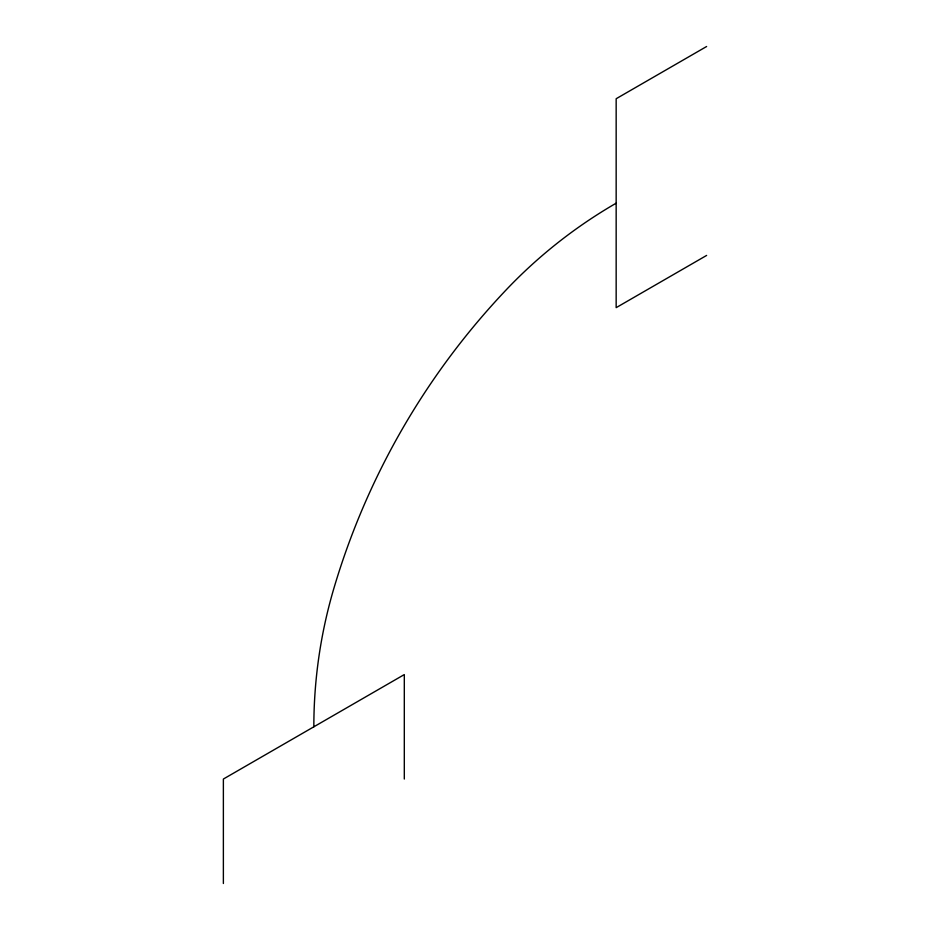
<?xml version="1.0" encoding="UTF-8"?>
<svg xmlns="http://www.w3.org/2000/svg" width="930" height="930" viewBox="0 0 930 930"><rect width="100%" height="100%" fill="white"/><g stroke="black" fill="none" stroke-linecap="round" stroke-linejoin="round"><path stroke-width="1.4" d="M706.626 46.5L616.16 98.731L616.16 307.656L706.626 255.425M404.306 779.038L404.306 674.576L223.374 779.038L223.374 883.5M313.84 726.807A488.552 488.552 0 0 1 334.091 587.644A738.071 738.071 0 0 1 505.757 290.311A488.552 488.552 0 0 1 616.16 203.193"/></g></svg>
